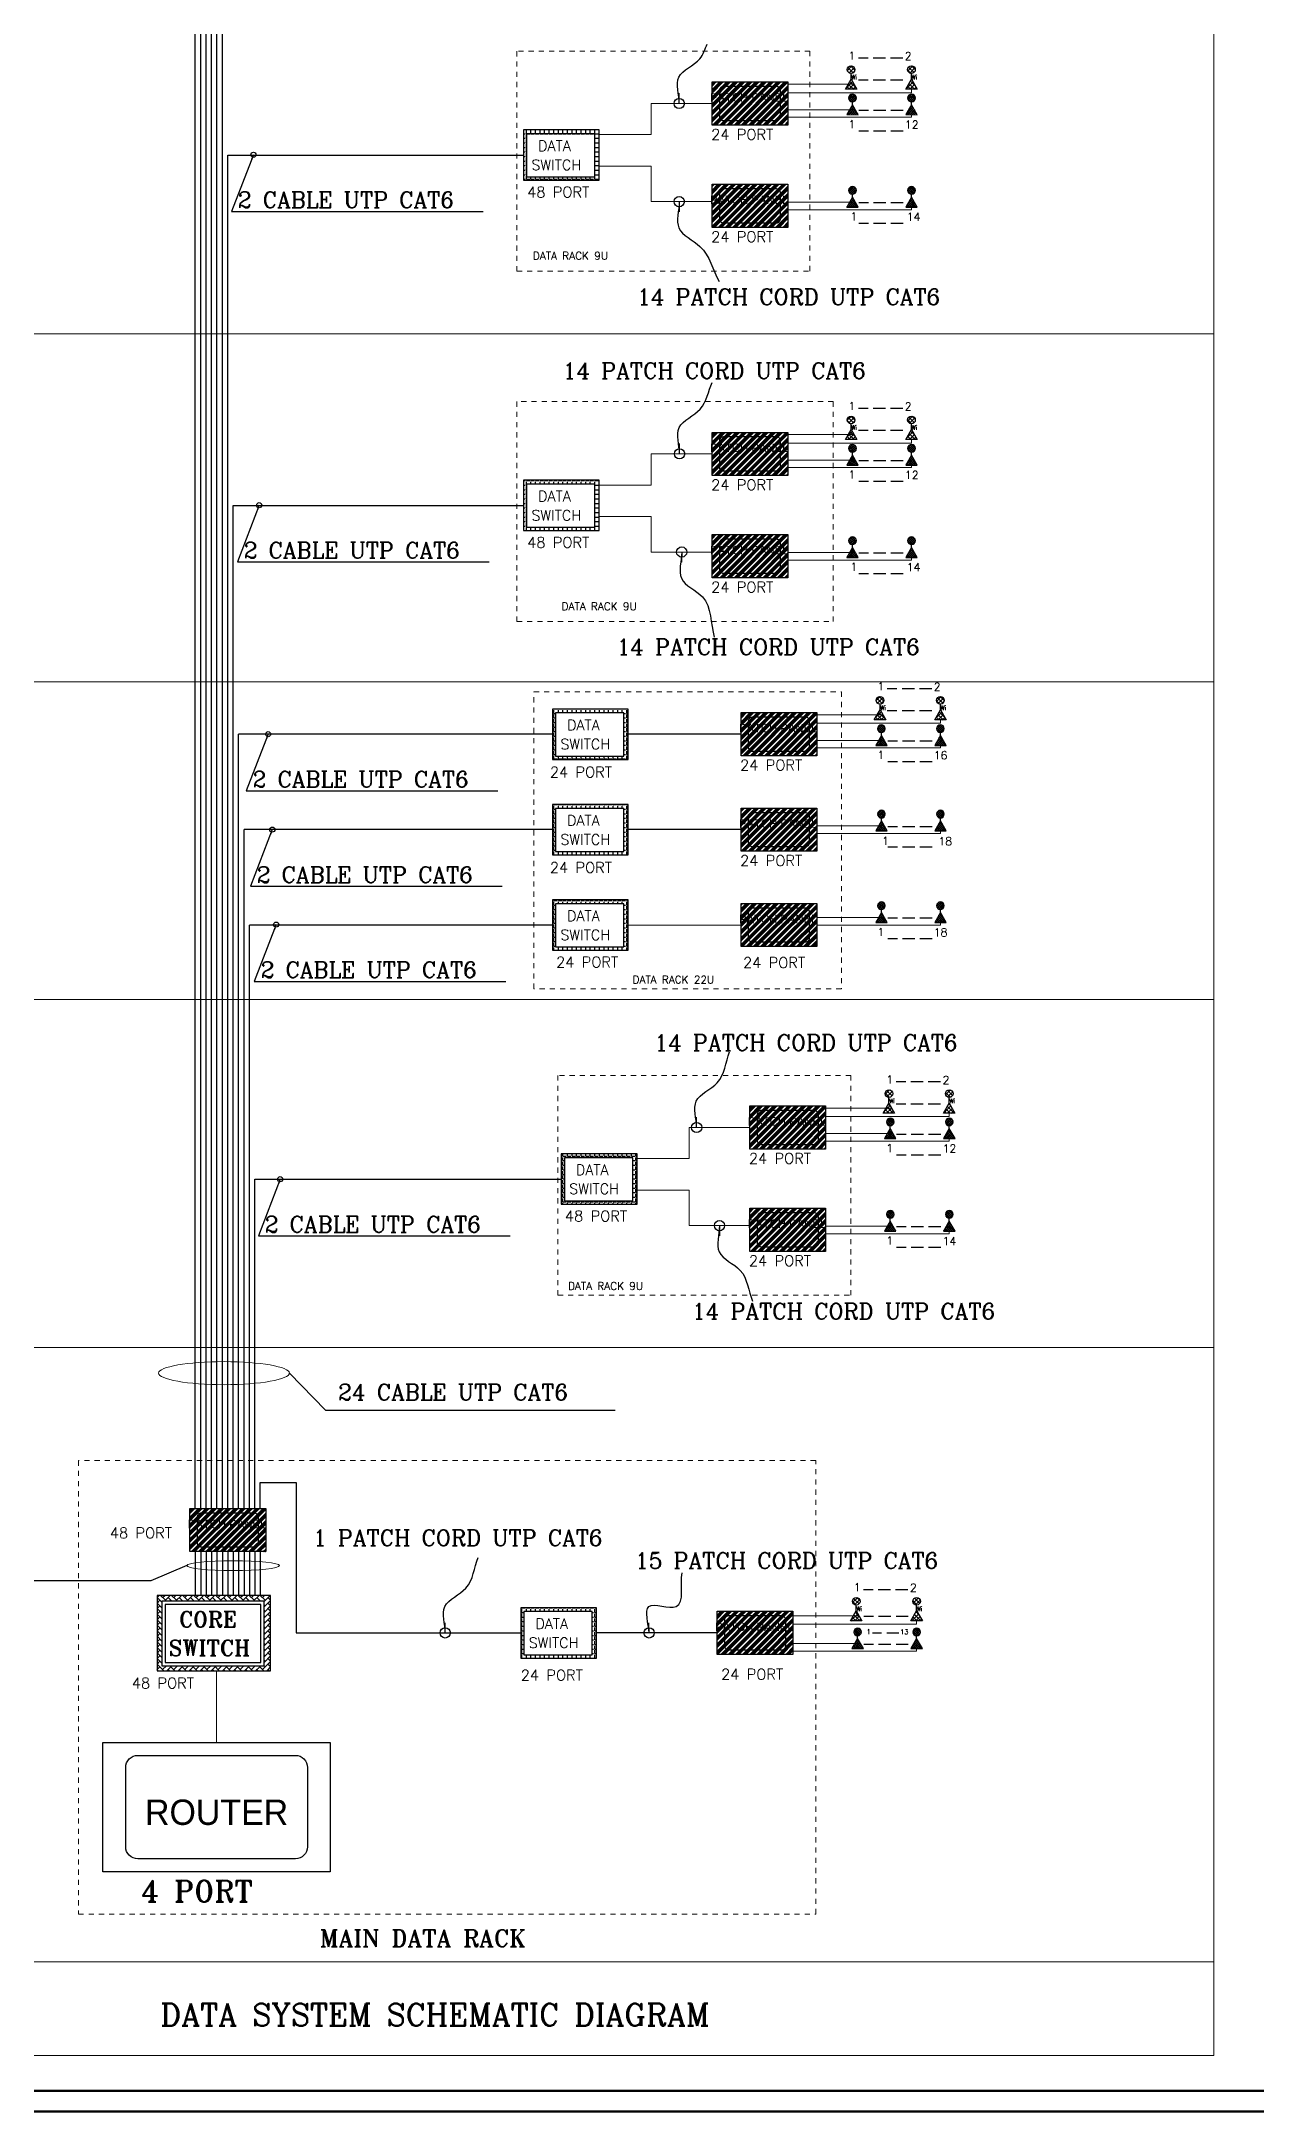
# Model space of a CAD drawing. Extents: x 846 to 947, y 421 to 797.
# Drawn here: x 889.16 to 912.92, y 421.19 to 461.68 of the extents above; entities that cross this region are included whole.
import ezdxf

# ---------------------------------------------------------------- set-up
doc = ezdxf.new("R2010")
doc.units = 0
doc.header["$MEASUREMENT"] = 0
doc.header["$PDMODE"] = 35
doc.linetypes.add('ACAD_ISO02W100', pattern=[15, 12, -3])
doc.linetypes.add('HIDDEN', pattern=[0.375, 0.25, -0.125])
doc.layers.get('0').update_dxf_attribs({"color": 252, "linetype": 'CONTINUOUS', "lineweight": 30})
doc.layers.get('Defpoints').update_dxf_attribs({"linetype": 'CONTINUOUS'})
for name, color, linetype in [('AR-1DIM-IN', 43, 'CONTINUOUS'), ('LC', 3, 'CONTINUOUS'), ('T-DATA', 135, 'CONTINUOUS'), ('TEL-DATA &TV', 135, 'CONTINUOUS'), ('WIRELESS', 121, 'CONTINUOUS')]:
    doc.layers.add(name, color=color, linetype=linetype)
for name, color, linetype, lineweight in [('TELEPHONE', 4, 'CONTINUOUS', 9), ('UG-BORDER', 20, 'CONTINUOUS', 80), ('WIRRING', 3, 'CONTINUOUS', 5)]:
    doc.layers.add(name, color=color, linetype=linetype, lineweight=lineweight)
doc.styles.add('08-M-BLDG-1_100', font='romans.shx', dxfattribs={"width": 0.75, "height": 300})
doc.styles.add('ARAB-7', font='arab-7.shx')
doc.styles.add('ROMANT', font='romant', dxfattribs={"height": 0.5})
doc.styles.add('WALEED', font='romanc.shx', dxfattribs={"height": 210})
doc.dimstyles.new('DIM-100-IN', dxfattribs={"dimtxt": 0.22, "dimasz": 0.1, "dimexe": 0.15, "dimexo": 2, "dimgap": 0.1, "dimtad": 0, "dimzin": 1, "dimdsep": 46, "dimtxsty": 'ARAB-7', "dimblk1": 'DIM-ST-IN', "dimblk2": 'DIM-ST-IN', "dimsah": 1, "dimcen": 2.5, "dimse1": 1, "dimse2": 1, "dimclre": 8, "dimclrt": 4, "dimadec": 0, "dimazin": 0, "dimtfac": 1, "dimtmove": 2, "dimatfit": 3, "dimldrblk": 'DIM-ST-IN', "dimfxl": 1, "dimtolj": 1, "dimtzin": 0, "dimarcsym": 0})
doc.dimstyles.get("Standard").update_dxf_attribs({"dimtxt": 0.12, "dimasz": 0.05, "dimexe": 0.18, "dimexo": 0.0625, "dimgap": 0.09, "dimtad": 0, "dimtih": 1, "dimtoh": 1, "dimzin": 0, "dimdsep": 46, "dimtxsty": 'Standard', "dimblk": 'DOT', "dimcen": 0.09, "dimadec": 0, "dimazin": 0, "dimtfac": 1, "dimtofl": 0, "dimtmove": 0, "dimatfit": 3, "dimldrblk": 'DOT', "dimfxl": 1, "dimtolj": 1, "dimtzin": 0, "dimarcsym": 0})

# ---------------------------------------------------------------- blocks, each defined once
blk = doc.blocks.new('ROUTER')
at = {"layer": 'WIRELESS', "color": 3}
blk.add_lwpolyline([(-0.2841, 0.3233), (0.2841, 0.3233), (0.2841, 0), (-0.2841, 0)], close=True, dxfattribs=at)
at = {"layer": 'WIRELESS', "color": 2}
blk.add_lwpolyline([(-0.1971, 0.2909), (0.1971, 0.2909, -0.414214), (0.2272, 0.2608), (0.2272, 0.0625, -0.414214), (0.1971, 0.0323), (-0.1971, 0.0323, -0.414214), (-0.2272, 0.0625), (-0.2272, 0.2608, -0.414214)], format="xyb", close=True, dxfattribs=at)
at = {"layer": 'WIRELESS', "insert": (0, 0.1804), "char_height": 0.018103, "width": 0.655216, "attachment_point": 2}
blk.add_mtext('{\\H3.5x;\\C7;ROUTER}', dxfattribs=at)
blk = doc.blocks.new('DATA SWITCH')
at = {"layer": 'T-DATA'}
h = blk.add_hatch(dxfattribs=at)
h.set_pattern_fill('ANGLE', color=3, scale=0.005, style=0)
h.set_pattern_definition([(0, (-35426.49308, 44693.405722), (0, 0.034925), [0.0254, -0.009525]), (90, (-35426.49308, 44693.405722), (-0.034925, 0), [0.0254, -0.009525])])
h.paths.add_polyline_path([(0.29, 0), (-0.29, 0), (-0.29, -0.385), (0.29, -0.385)])
h.paths.add_polyline_path([(0.257, -0.03), (-0.266, -0.03), (-0.266, -0.36), (0.257, -0.36)], flags=16)
h.paths.add_polyline_path([(-0.238, -0.328), (0.237, -0.328), (0.237, -0.208), (-0.238, -0.208)], flags=8)
h.paths.add_polyline_path([(-0.19, -0.182), (0.147, -0.182), (0.147, -0.062), (-0.19, -0.062)], flags=8)
at = {"layer": 'T-DATA', "color": 3}
for points in [[(0.29, 0), (-0.29, 0), (-0.29, -0.385), (0.29, -0.385)], [(0.257, -0.03), (-0.266, -0.03), (-0.266, -0.36), (0.257, -0.36)]]:
    blk.add_lwpolyline(points, close=True, dxfattribs=at)
at = {"layer": 'T-DATA', "color": 7, "style": 'ROMANT'}
for s, p in [('DATA', (-0.178, -0.162)), ('SWITCH', (-0.229, -0.308))]:
    blk.add_text(s, height=0.08, dxfattribs=at).set_placement(p)
blk = doc.blocks.new('DIM-ST-IN')
at = {"layer": 'AR-1DIM-IN', "color": 252, "ltscale": 0.05}
blk.add_line((0, 2.34), (0, -2.34), dxfattribs=at)
at = {"layer": 'AR-1DIM-IN', "ltscale": 0.05, "const_width": 0.515}
blk.add_lwpolyline([(0.26, 0, 1), (-0.26, 0, 1)], format="xyb", close=True, dxfattribs=at)
at = {"layer": 'Defpoints', "color": 0, "linetype": 'ByBlock'}
blk.add_point((0, 1.82), dxfattribs=at)
blk = doc.blocks.new('PATCH PANEL')
h = blk.add_hatch()
h.set_pattern_fill('ANSI34', color=23, scale=0.01, style=0)
h.set_pattern_definition([(45, (-1.42027, 0), (-0.134704, 0.134704), []), (45, (-1.37536, 0), (-0.134704, 0.134704), []), (45, (-1.33046, 0), (-0.134704, 0.134704), []), (45, (-1.28556, 0), (-0.134704, 0.134704), [])])
h.paths.add_polyline_path([(-1.42, 1.616), (-1.42, 0), (1.42, 0), (1.42, 1.616)])
h.paths.add_polyline_path([(-0.79, 1.218), (0.733, 1.218), (0.733, 0.403), (-0.79, 0.403)], flags=24)
at = {"layer": 'TEL-DATA &TV', "color": 3}
blk.add_lwpolyline([(-1.42, 1.616), (1.42, 1.616), (1.42, 0), (-1.42, 0)], close=True, dxfattribs=at)
at = {"layer": 'TEL-DATA &TV', "color": 2}
blk.add_lwpolyline([(-0.985, 1.455), (0.985, 1.455, -0.414214), (1.136, 1.304), (1.136, 0.312, -0.414214), (0.985, 0.162), (-0.985, 0.162, -0.414214), (-1.136, 0.312), (-1.136, 1.304, -0.414214)], format="xyb", close=True, dxfattribs=at)
at = {"layer": 'TEL-DATA &TV', "insert": (-0.028, 1.195), "char_height": 0.09052, "width": 3.27608, "attachment_point": 2}
blk.add_mtext('{\\H3.5x;\\C7;PATCH PANEL}', dxfattribs=at)
blk = doc.blocks.new('49')
at = {"layer": 'LC'}
h = blk.add_hatch(dxfattribs=at)
h.set_pattern_fill('ANSI37', color=24, scale=0.5, style=0)
h.paths.add_polyline_path([(0.316, -0.176), (-0.107, 0.068), (-0.106, -0.42)])
h.paths.add_polyline_path([(0.764, -0.176, 1), (0.439, -0.176, 1)])
at = {"layer": 'LC', "color": 3}
for p, q in [((-0.107, 0.068), (0.316, -0.176)), ((-0.106, -0.42), (-0.107, 0.068)), ((0.316, -0.176), (-0.106, -0.42)), ((0.316, -0.176), (0.439, -0.176))]:
    blk.add_line(p, q, dxfattribs=at)
blk.add_circle((0.602, -0.176), 0.163, dxfattribs=at)
blk = doc.blocks.new('_Dot')
at = {"color": 0, "linetype": 'ByBlock', "lineweight": -2}
blk.add_line((-0.5, 0), (-1, 0), dxfattribs=at)
at = {"color": 0, "linetype": 'ByBlock', "const_width": 0.5}
blk.add_lwpolyline([(-0.25, 0, 1), (0.25, 0, 1)], format="xyb", close=True, dxfattribs=at)
blk = doc.blocks.new('WiFi')
at = {"layer": 'LC'}
h = blk.add_hatch(dxfattribs=at)
h.set_pattern_fill('ANSI37', color=24, scale=0.5, style=0)
h.paths.add_polyline_path([(2.326, -20.154), (2.201, -20.371), (2.451, -20.371)])
h.paths.add_polyline_path([(2.41, -19.945, 1), (2.243, -19.945, 1)])
at = {"layer": 'LC', "color": 3}
for p, q in [((2.201, -20.371), (2.326, -20.154)), ((2.326, -20.154), (2.326, -20.028)), ((2.326, -20.154), (2.451, -20.371)), ((2.451, -20.371), (2.201, -20.371))]:
    blk.add_line(p, q, dxfattribs=at)
blk.add_circle((2.326, -19.945), 0.0833, dxfattribs=at)
at = {"layer": 'LC', "color": 5, "insert": (2.333, -20.06), "char_height": 0.0972, "width": 3.54321, "attachment_point": 1, "style": '08-M-BLDG-1_100'}
blk.add_mtext('Wi', dxfattribs=at)
blk = doc.blocks.new('CORE SWITCH')
at = {"layer": 'T-DATA'}
h = blk.add_hatch(dxfattribs=at)
h.set_pattern_fill('AR-HBONE', color=3, scale=0.0284, style=0)
h.set_pattern_definition([(45, (249.2195, 295.40483), (0, 0.16065466), [0.3408, -0.1136]), (135, (249.29982, 295.48516), (0, 0.16065466), [0.3408, -0.1136])])
h.paths.add_polyline_path([(1.646, 2.186), (-1.646, 2.186), (-1.646, 0), (1.646, 0)])
h.paths.add_polyline_path([(1.458, 2.018), (-1.508, 2.018), (-1.508, 0.144), (1.458, 0.144)], flags=16)
h.paths.add_polyline_path([(-1.35, 0.323), (1.344, 0.323), (1.344, 1.004), (-1.35, 1.004)], flags=8)
h.paths.add_polyline_path([(-1.079, 1.152), (0.836, 1.152), (0.836, 1.834), (-1.079, 1.834)], flags=8)
at = {"layer": 'T-DATA', "color": 3}
for points in [[(1.646, 2.186), (-1.646, 2.186), (-1.646, 0), (1.646, 0)], [(1.458, 2.018), (-1.508, 2.018), (-1.508, 0.144), (1.458, 0.144)], [(1.358, 1.918), (-1.408, 1.918), (-1.408, 0.244), (1.358, 0.244)]]:
    blk.add_lwpolyline(points, close=True, dxfattribs=at)
at = {"layer": 'T-DATA', "color": 7, "style": 'ROMANT'}
for s, p in [('CORE', (-1.009, 1.266)), ('SWITCH', (-1.302, 0.436))]:
    blk.add_text(s, height=0.4544, dxfattribs=at).set_placement(p)

msp = doc.modelspace()

# ---------------------------------------------------------------- linework, layer by layer
at = {"layer": 'LC'}
for p, q in [((892.17, 432.988), (892.17, 484.237)), ((892.276, 432.988), (892.276, 478.874)), ((892.382, 432.988), (892.382, 472.152)), ((892.488, 432.988), (892.488, 467.203)), ((892.594, 432.988), (892.594, 465.417)), ((892.7, 432.988), (892.7, 463.63)), ((892.805, 432.988), (892.805, 459.458)), ((892.911, 432.988), (892.911, 452.606)), ((899.153, 448.131, 0.1), (893.017, 448.131, 0.1)), ((893.017, 432.988), (893.017, 448.131)), ((902.841, 448.131, 0.1), (900.635, 448.131, 0.1)), ((893.123, 432.988), (893.123, 446.265)), ((899.153, 446.265, 0.05), (893.123, 446.265, 0)), ((902.841, 446.265, 0.05), (900.635, 446.265, 0.05)), ((899.153, 444.399), (893.229, 444.399)), ((893.229, 432.988), (893.229, 444.399)), ((893.335, 432.988), (893.335, 439.426)), ((893.44, 433.497), (894.143, 433.497)), ((893.44, 432.988), (893.44, 433.497)), ((894.143, 433.497, 0.1), (894.143, 430.555, 0.1)), ((892.17, 432.145), (892.17, 431.289)), ((892.276, 432.145), (892.276, 431.289)), ((892.382, 432.145), (892.382, 431.289)), ((892.488, 432.145), (892.488, 431.289)), ((892.594, 432.145), (892.594, 431.289)), ((892.7, 432.145), (892.7, 431.289)), ((892.805, 432.145), (892.805, 431.289)), ((892.911, 432.145), (892.911, 431.289)), ((893.017, 432.145), (893.017, 431.289)), ((893.123, 432.145), (893.123, 431.289)), ((893.229, 432.145), (893.229, 431.289)), ((893.335, 432.145), (893.335, 431.289)), ((893.44, 432.145), (893.44, 431.289))]:
    msp.add_line(p, q, dxfattribs=at)
at = {"layer": 'TELEPHONE', "color": 6, "ltscale": 0.1}
for p, q in [((912.089, 422.287), (912.089, 486.76)), ((859.418, 455.962), (912.089, 455.962)), ((859.265, 449.153), (912.089, 449.153)), ((859.418, 449.153), (912.089, 449.153)), ((859.418, 442.943), (912.089, 442.943)), ((859.265, 436.134), (912.089, 436.134)), ((859.418, 424.122), (912.089, 424.122)), ((912.089, 422.287), (859.418, 422.287))]:
    msp.add_line(p, q, dxfattribs=at)
at = {"layer": 'UG-BORDER'}
for p, q in [((846.77, 421.597), (941.961, 421.597)), ((846.366, 421.193), (942.366, 421.193))]:
    msp.add_line(p, q, dxfattribs=at)
at = {"layer": 'WIRELESS', "color": 7, "linetype": 'ACAD_ISO02W100', "ltscale": 0.02}
for p, q in [((906.004, 461.356), (905.135, 461.356)), ((906.004, 460.922), (905.135, 460.922)), ((906.012, 460.329), (905.143, 460.329)), ((906.012, 459.926), (905.143, 459.926)), ((906.012, 458.522), (905.143, 458.522)), ((906.012, 458.118), (905.143, 458.118)), ((906.004, 454.504), (905.135, 454.504)), ((906.004, 454.07), (905.135, 454.07)), ((906.012, 453.477), (905.143, 453.477)), ((906.012, 453.074), (905.143, 453.074)), ((906.012, 451.67), (905.143, 451.67)), ((906.012, 451.266), (905.143, 451.266)), ((906.57, 449.021, 0.1), (905.701, 449.021, 0.1)), ((906.57, 448.587, 0.1), (905.701, 448.587, 0.1)), ((906.578, 447.995, 0.1), (905.709, 447.995, 0.1)), ((906.578, 447.591, 0.1), (905.709, 447.591, 0.1)), ((906.578, 446.322, 0.05), (905.709, 446.322, 0.05)), ((906.578, 445.919, 0.05), (905.709, 445.919, 0.05)), ((906.578, 444.532), (905.709, 444.532)), ((906.578, 444.128), (905.709, 444.128)), ((906.742, 441.33), (905.874, 441.33)), ((906.742, 440.896), (905.874, 440.896)), ((906.75, 440.303), (905.881, 440.303)), ((906.75, 439.9), (905.881, 439.9)), ((906.75, 438.496), (905.881, 438.496)), ((906.75, 438.092), (905.881, 438.092)), ((906.104, 431.4), (905.235, 431.4)), ((906.112, 430.877), (905.243, 430.877)), ((905.93, 430.55), (905.409, 430.55)), ((906.112, 430.329), (905.243, 430.329))]:
    msp.add_line(p, q, dxfattribs=at)
at = {"layer": 'WIRELESS', "color": 3}
for p, q in [((892.805, 459.458), (898.587, 459.458)), ((892.911, 452.606), (898.587, 452.606)), ((893.335, 439.426), (899.326, 439.426)), ((894.143, 430.555), (898.534, 430.555)), ((902.375, 430.555), (900.016, 430.555))]:
    msp.add_line(p, q, dxfattribs=at)
at = {"layer": 'WIRRING', "linetype": 'Continuous'}
for p, q in [((903.757, 460.843), (905.05, 460.843)), ((903.757, 460.678), (906.174, 460.678)), ((906.174, 460.746), (906.174, 460.678)), ((903.757, 460.345), (905.077, 460.345)), ((906.174, 460.197), (903.757, 460.197)), ((906.174, 460.248), (906.174, 460.197)), ((900.069, 459.857), (901.087, 459.857)), ((900.069, 459.242), (901.087, 459.242)), ((903.757, 458.537), (905.077, 458.537)), ((906.174, 458.389), (903.757, 458.389)), ((906.174, 458.44), (906.174, 458.389)), ((903.757, 453.991), (905.05, 453.991)), ((906.174, 453.894), (906.174, 453.826)), ((903.757, 453.826), (906.174, 453.826)), ((903.757, 453.493), (905.077, 453.493)), ((906.174, 453.345), (903.757, 453.345)), ((906.174, 453.396), (906.174, 453.345)), ((900.069, 453.005), (901.087, 453.005)), ((900.069, 452.39), (901.087, 452.39)), ((903.757, 451.685), (905.077, 451.685)), ((906.174, 451.537), (903.757, 451.537)), ((906.174, 451.588), (906.174, 451.537)), ((904.323, 448.509, 0.1), (905.616, 448.509, 0.1)), ((904.323, 448.344, 0.1), (906.74, 448.344, 0.1)), ((906.74, 448.411, 0.1), (906.74, 448.344, 0.1)), ((904.323, 448.01, 0.1), (905.643, 448.01, 0.1)), ((906.74, 447.862, 0.1), (904.323, 447.862, 0.1)), ((906.74, 447.913, 0.1), (906.74, 447.862, 0.1)), ((904.323, 446.338, 0.05), (905.643, 446.338, 0.05)), ((906.74, 446.19, 0.05), (904.323, 446.19, 0.05)), ((906.74, 446.241, 0.05), (906.74, 446.19, 0.05)), ((900.635, 444.399), (902.841, 444.399)), ((904.323, 444.547), (905.643, 444.547)), ((906.74, 444.399), (904.323, 444.399)), ((906.74, 444.45), (906.74, 444.399)), ((904.495, 440.817), (905.788, 440.817)), ((904.495, 440.652), (906.913, 440.652)), ((906.913, 440.72), (906.913, 440.652)), ((904.495, 440.319), (905.815, 440.319)), ((906.913, 440.171), (904.495, 440.171)), ((906.913, 440.222), (906.913, 440.171)), ((900.808, 439.831), (901.826, 439.831)), ((900.808, 439.216), (901.826, 439.216)), ((904.495, 438.511), (905.815, 438.511)), ((906.913, 438.363), (904.495, 438.363)), ((906.913, 438.414), (906.913, 438.363)), ((903.857, 430.888), (905.15, 430.888)), ((903.857, 430.723), (906.275, 430.723)), ((906.275, 430.79), (906.275, 430.723)), ((903.857, 430.345), (905.177, 430.345)), ((906.275, 430.197), (903.857, 430.197)), ((906.275, 430.248), (906.275, 430.197)), ((892.586, 429.813), (892.586, 428.414))]:
    msp.add_line(p, q, dxfattribs=at)
at = {"layer": 'WIRRING'}
for p, q in [((902.275, 460.466), (901.087, 460.466)), ((901.087, 460.466), (901.087, 459.857)), ((901.087, 459.242), (901.087, 458.547)), ((902.275, 458.547), (901.087, 458.547)), ((902.275, 453.614), (901.087, 453.614)), ((901.087, 453.614), (901.087, 453.005)), ((901.087, 452.39), (901.087, 451.694)), ((902.275, 451.694), (901.087, 451.694)), ((903.014, 440.44), (901.826, 440.44)), ((901.826, 440.44), (901.826, 439.831)), ((901.826, 439.216), (901.826, 438.52)), ((903.014, 438.52), (901.826, 438.52))]:
    msp.add_line(p, q, dxfattribs=at)
at = {"layer": 'WIRRING', "color": 2, "linetype": 'HIDDEN', "ltscale": 0.3}
for points in [[(898.46, 457.189), (904.188, 457.189), (904.188, 461.488), (898.46, 461.488)], [(898.46, 450.336), (904.644, 450.336), (904.644, 454.636), (898.46, 454.636)], [(898.792, 448.962), (904.803, 448.962), (904.803, 443.153), (898.792, 443.153)], [(899.261, 437.157), (904.989, 437.157), (904.989, 441.456), (899.261, 441.456)], [(889.886, 425.057), (904.301, 425.057), (904.301, 433.925), (889.886, 433.925)]]:
    msp.add_lwpolyline(points, close=True, dxfattribs=at)
at = {"layer": 'WIRRING', "color": 1, "linetype": 'Continuous'}
for centre, major_axis, ratio in [((892.731, 435.635), (1.279, 0), 0.176471), ((892.911, 431.871), (0.905, 0), 0.106217)]:
    msp.add_ellipse(centre, major_axis=major_axis, ratio=ratio, dxfattribs=at)

# ---------------------------------------------------------------- block references
at = {"layer": 'LC', "color": 3, "xscale": 0.8999999999999772, "yscale": 0.8999999999999772, "zscale": 0.8999999999999772}
for p in [(902.9, 479.08), (904.081, 479.08), (902.9, 472.228), (904.081, 472.228), (903.466, 466.745, 0.1), (904.647, 466.745, 0.1), (903.639, 459.054), (904.819, 459.054), (903, 449.124), (904.181, 449.124)]:
    msp.add_blockref('WiFi', p, dxfattribs=at)
at = {"layer": 'LC', "yscale": 0.4611865407903224, "zscale": 0.461186540775732, "rotation": 270.0386575316179}
for p, xscale in [((905.102, 460.297), -0.4611865407808539), ((906.256, 460.297), -0.4611865407808539), ((905.102, 458.489), -0.4611865407808538), ((906.256, 458.489), -0.4611865407808538), ((905.102, 453.445), -0.4611865407808538), ((906.256, 453.445), -0.4611865407808538), ((905.102, 451.637), -0.4611865407808537), ((906.256, 451.637), -0.4611865407808537), ((905.668, 447.962, 0.1), -0.4611865407808538), ((906.822, 447.962, 0.1), -0.4611865407808538), ((905.668, 446.29, 0.05), -0.4611865407808537), ((906.822, 446.29, 0.05), -0.4611865407808537), ((905.668, 444.499), -0.4611865407808537), ((906.822, 444.499), -0.4611865407808537), ((905.84, 440.271), -0.4611865407808538), ((906.994, 440.271), -0.4611865407808538), ((905.84, 438.463), -0.4611865407808537), ((906.994, 438.463), -0.4611865407808537), ((905.202, 430.297), -0.4611865407808542), ((906.356, 430.297), -0.4611865407808542)]:
    msp.add_blockref('49', p, dxfattribs=dict(at, xscale=xscale))
at = {"layer": 'T-DATA', "xscale": 2.555979794156769, "yscale": 2.555979794159384, "zscale": 2.555979794158239}
for p in [(899.328, 459.95), (899.328, 453.098), (899.894, 448.623, 0.1), (899.894, 446.757, 0.05), (899.894, 444.891), (900.067, 439.924), (899.275, 431.047)]:
    msp.add_blockref('DATA SWITCH', p, dxfattribs=at)
at = {"layer": 'WIRELESS', "color": 23, "xscale": 0.5216608053009395, "yscale": 0.5216608053009395, "zscale": 0.5216608053009395}
for p in [(903.016, 460.044), (903.016, 458.043), (903.016, 453.192), (903.016, 451.191), (903.582, 447.71, 0.1), (903.582, 445.843, 0.05), (903.582, 443.977), (903.754, 440.018), (903.754, 438.017), (892.805, 432.145), (903.116, 430.134)]:
    msp.add_blockref('PATCH PANEL', p, dxfattribs=at)
at = {"layer": 'WIRELESS', "xscale": 7.824912079524324, "yscale": 7.824912079524324, "zscale": 7.824912079524324}
msp.add_blockref('ROUTER', (892.586, 425.884), dxfattribs=at)
at = {"layer": 'WIRRING', "linetype": 'Continuous', "xscale": 0.6749999999999546, "yscale": 0.6749999999999546, "zscale": 0.6749999999999546}
msp.add_blockref('CORE SWITCH', (892.532, 429.813), dxfattribs=at)

# ---------------------------------------------------------------- texts
at = {"layer": 'T-DATA', "color": 7, "style": 'ROMANT'}
for s, height, p in [('24 PORT', 0.2087, (902.257, 459.756)), ('48 PORT', 0.2087, (898.659, 458.63)), ('24 PORT', 0.2087, (902.257, 457.755)), ('24 PORT', 0.2087, (902.257, 452.904)), ('48 PORT', 0.2087, (898.659, 451.777)), ('24 PORT', 0.2087, (902.257, 450.903)), ('24 PORT', 0.2087, (899.103, 447.286, 0.1)), ('24 PORT', 0.2087, (902.823, 447.422, 0.1)), ('24 PORT', 0.2087, (899.103, 445.42, 0.05)), ('24 PORT', 0.2087, (902.823, 445.555, 0.05)), ('24 PORT', 0.2087, (899.225, 443.57)), ('24 PORT', 0.2087, (902.88, 443.559)), ('24 PORT', 0.2087, (902.995, 439.73)), ('48 PORT', 0.2087, (899.398, 438.603)), ('24 PORT', 0.2087, (902.995, 437.729)), ('48 PORT', 0.2087, (890.499, 432.405)), ('48 PORT', 0.2087, (890.929, 429.468)), ('24 PORT', 0.2087, (898.534, 429.624)), ('24 PORT', 0.2087, (902.451, 429.641)), ('4 PORT', 0.4173, (891.109, 425.296)), ('MAIN DATA RACK', 0.33386, (894.602, 424.417))]:
    msp.add_text(s, height=height, dxfattribs=at).set_placement(p)
at = {"layer": 'T-DATA', "color": 4, "style": 'ROMANT'}
for s, p in [('DATA RACK 9U', (898.772, 457.413)), ('DATA RACK 9U', (899.333, 450.557)), ('DATA RACK 22U', (900.72, 443.258)), ('DATA RACK 9U', (899.459, 437.264))]:
    msp.add_text(s, height=0.15024, dxfattribs=at).set_placement(p)
at = {"layer": 'TELEPHONE', "color": 3, "style": 'WALEED'}
msp.add_text('DATA SYSTEM SCHEMATIC DIAGRAM', height=0.432, dxfattribs=at).set_placement((891.488, 422.872))
at = {"layer": 'WIRELESS', "color": 7, "style": 'WALEED'}
for s, height, p in [('1', 0.156, (904.943, 461.324)), ('2', 0.156, (906.044, 461.317)), ('1', 0.156, (904.943, 459.983)), ('12', 0.1565, (906.044, 459.975)), ('1', 0.156, (904.98, 458.18)), ('14', 0.1565, (906.081, 458.172)), ('1', 0.156, (904.943, 454.472)), ('2', 0.156, (906.044, 454.464)), ('1', 0.156, (904.943, 453.131)), ('12', 0.1565, (906.044, 453.123)), ('1', 0.156, (904.98, 451.328)), ('14', 0.1565, (906.081, 451.32)), ('1', 0.156, (905.509, 448.99, 0.1)), ('2', 0.156, (906.609, 448.982, 0.1)), ('1', 0.156, (905.509, 447.648, 0.1)), ('16', 0.1565, (906.609, 447.64, 0.1)), ('1', 0.156, (905.599, 445.968, 0.05)), ('18', 0.1565, (906.7, 445.96, 0.05)), ('1', 0.156, (905.509, 444.185)), ('18', 0.1565, (906.609, 444.177)), ('1', 0.156, (905.681, 441.298)), ('2', 0.156, (906.782, 441.29)), ('1', 0.156, (905.681, 439.957)), ('12', 0.1565, (906.782, 439.949)), ('1', 0.156, (905.681, 438.149)), ('14', 0.1565, (906.782, 438.141)), ('1', 0.156, (905.043, 431.369)), ('2', 0.156, (906.144, 431.361)), ('1', 0.0939, (905.294, 430.531)), ('13', 0.0939, (905.954, 430.527))]:
    msp.add_text(s, height=height, dxfattribs=at).set_placement(p)
at = {"layer": 'WIRRING', "color": 7, "style": 'WALEED'}
for s, p in [('2 CABLE UTP CAT6', (893.003, 458.426)), ('14 PATCH CORD UTP CAT6', (900.808, 456.53)), ('14 PATCH CORD UTP CAT6', (899.354, 455.084)), ('2 CABLE UTP CAT6', (893.117, 451.571)), ('14 PATCH CORD UTP CAT6', (900.407, 449.682)), ('2 CABLE UTP CAT6', (893.291, 447.093, 0.1)), ('2 CABLE UTP CAT6', (893.373, 445.227, 0.005)), ('2 CABLE UTP CAT6', (893.448, 443.368)), ('14 PATCH CORD UTP CAT6', (901.148, 441.942)), ('2 CABLE UTP CAT6', (893.529, 438.389)), ('14 PATCH CORD UTP CAT6', (901.881, 436.689)), ('24 CABLE UTP CAT6', (894.965, 435.106)), ('1 PATCH CORD UTP CAT6', (894.473, 432.258)), ('15 PATCH CORD UTP CAT6', (900.769, 431.812))]:
    msp.add_text(s, height=0.313, dxfattribs=at).set_placement(p)

# ---------------------------------------------------------------- leaders
at = {"layer": 'WIRRING', "color": 7, "linetype": 'ByBlock', "path_type": 1}
for points in [[(901.633, 460.466), (901.627, 460.981), (902.037, 461.342), (902.182, 461.627)], [(901.633, 458.547), (901.627, 458.032), (902.037, 457.671), (902.411, 456.985)], [(901.639, 453.614), (901.633, 454.129), (902.043, 454.49), (902.276, 455.013)], [(901.681, 451.694), (901.675, 451.18), (902.085, 450.819), (902.318, 450.028)], [(901.973, 440.44), (901.967, 440.955), (902.377, 441.316), (902.618, 441.917)], [(902.42, 438.52), (902.414, 438.005), (902.824, 437.645), (903.065, 437.043)], [(897.057, 430.555), (897.051, 431.07), (897.461, 431.431), (897.702, 432.032)], [(901.043, 430.555), (901.036, 431.07), (901.575, 431.072), (901.688, 431.727)]]:
    msp.add_leader(points, dimstyle='DIM-100-IN', override={"dimasz": 0.2, "dimgap": 0.1, "dimtad": 0, "dimldrblk": 'Origin', "dimfxl": 1.25, "dimfxlon": 1}, dxfattribs=at)
at = {"layer": 'WIRRING', "color": 1, "linetype": 'Continuous'}
for points, override in [([(893.306, 459.465), (892.879, 458.354), (897.8, 458.354)], {"dimasz": 0.1, "dimldrblk": 'DotBlank'}), ([(893.42, 452.61), (892.992, 451.5), (897.913, 451.5)], {"dimasz": 0.1, "dimldrblk": 'DotBlank'}), ([(893.595, 448.132, 0.1), (893.167, 447.022, 0.1), (898.088, 447.022, 0.1)], {"dimasz": 0.1, "dimldrblk": 'DotBlank'}), ([(893.676, 446.266, 0.005), (893.248, 445.156, 0.005), (898.169, 445.156, 0.005)], {"dimasz": 0.1, "dimldrblk": 'DotBlank'}), ([(893.752, 444.407), (893.324, 443.296), (898.245, 443.296)], {"dimasz": 0.1, "dimldrblk": 'DotBlank'}), ([(893.832, 439.428), (893.404, 438.318), (898.325, 438.318)], {"dimasz": 0.1, "dimldrblk": 'DotBlank'}), ([(894.009, 435.635), (894.713, 434.909), (900.379, 434.909)], {"dimasz": 0.1, "dimgap": 0.09, "dimtad": 0, "dimldrblk": 'DotSmall'}), ([(892.006, 431.871), (891.302, 431.574), (882.602, 431.574)], {"dimasz": 0.1, "dimgap": 0.09, "dimtad": 0, "dimldrblk": 'DotSmall'})]:
    msp.add_leader(points, dimstyle='Standard', override=override, dxfattribs=at)

doc.saveas('drawing.dxf')
